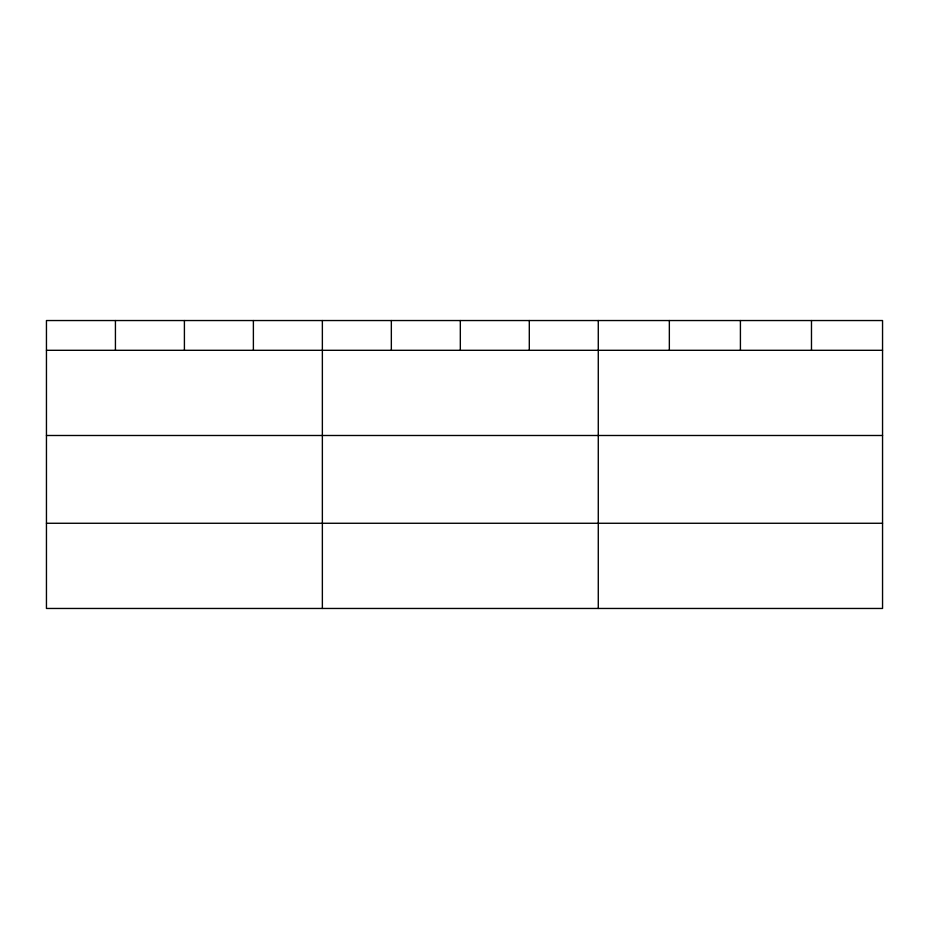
<?xml version="1.0" encoding="UTF-8"?>
<svg xmlns="http://www.w3.org/2000/svg" width="929" height="929" viewBox="0 0 929 929"><rect width="100%" height="100%" fill="white"/><g stroke="black" fill="none" stroke-linecap="round" stroke-linejoin="round"><path stroke-width="1.39" d="M882.55 435.492L882.55 320.54L46.45 320.54L46.45 608.46L882.55 608.46L882.55 435.492L46.45 435.492M46.45 350.303L882.55 350.303M46.45 523.271L882.55 523.271M811.481 320.54L811.481 350.303M740.413 320.54L740.413 350.303M669.344 320.54L669.344 350.303M598.276 320.54L598.276 608.46M529.298 320.54L529.298 350.303M460.319 320.54L460.319 350.303M391.341 320.54L391.341 350.303M322.363 320.54L322.363 608.46M253.385 320.54L253.385 350.303M184.406 320.54L184.406 350.303M115.428 320.54L115.428 350.303"/></g></svg>
